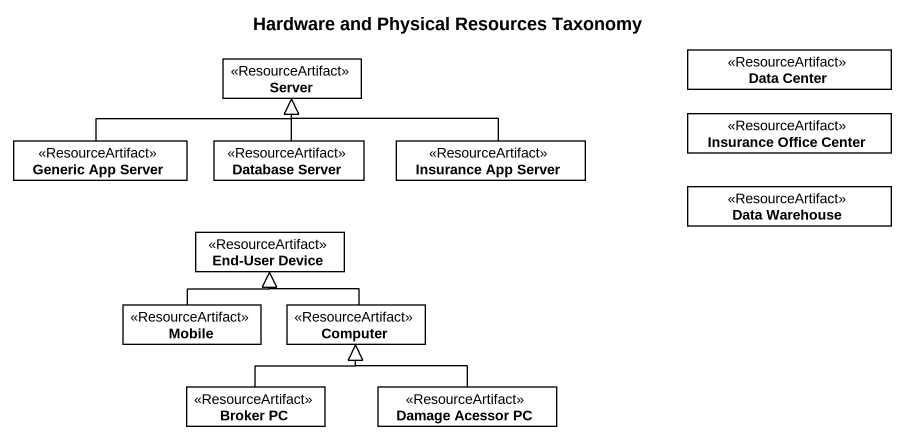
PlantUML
@startuml
title Hardware and Physical Resources Taxonomy
hide circle
hide empty members
class Server <<ResourceArtifact>>
class "Data Center" as Data_Center <<ResourceArtifact>>
class "Insurance Office Center" as Insurance_Office_Center <<ResourceArtifact>>
class "Generic App Server" as Generic_App_Server <<ResourceArtifact>>
class "Database Server" as Database_Server <<ResourceArtifact>>
class "Insurance App Server" as Insurance_App_Server <<ResourceArtifact>>
class "Data Warehouse" as Data_Warehouse <<ResourceArtifact>>
class "End-User Device" as End_User_Device <<ResourceArtifact>>
class Mobile <<ResourceArtifact>>
class Computer <<ResourceArtifact>>
class "Broker PC" as Broker_PC <<ResourceArtifact>>
class "Damage Acessor PC" as Damage_Acessor_PC <<ResourceArtifact>>
Generic_App_Server -right-|> Server
Database_Server -up-|> Server
Insurance_App_Server -left-|> Server
Mobile -up-|> End_User_Device
Computer -up-|> End_User_Device
Broker_PC -up-|> Computer
Damage_Acessor_PC -up-|> Computer
@enduml
